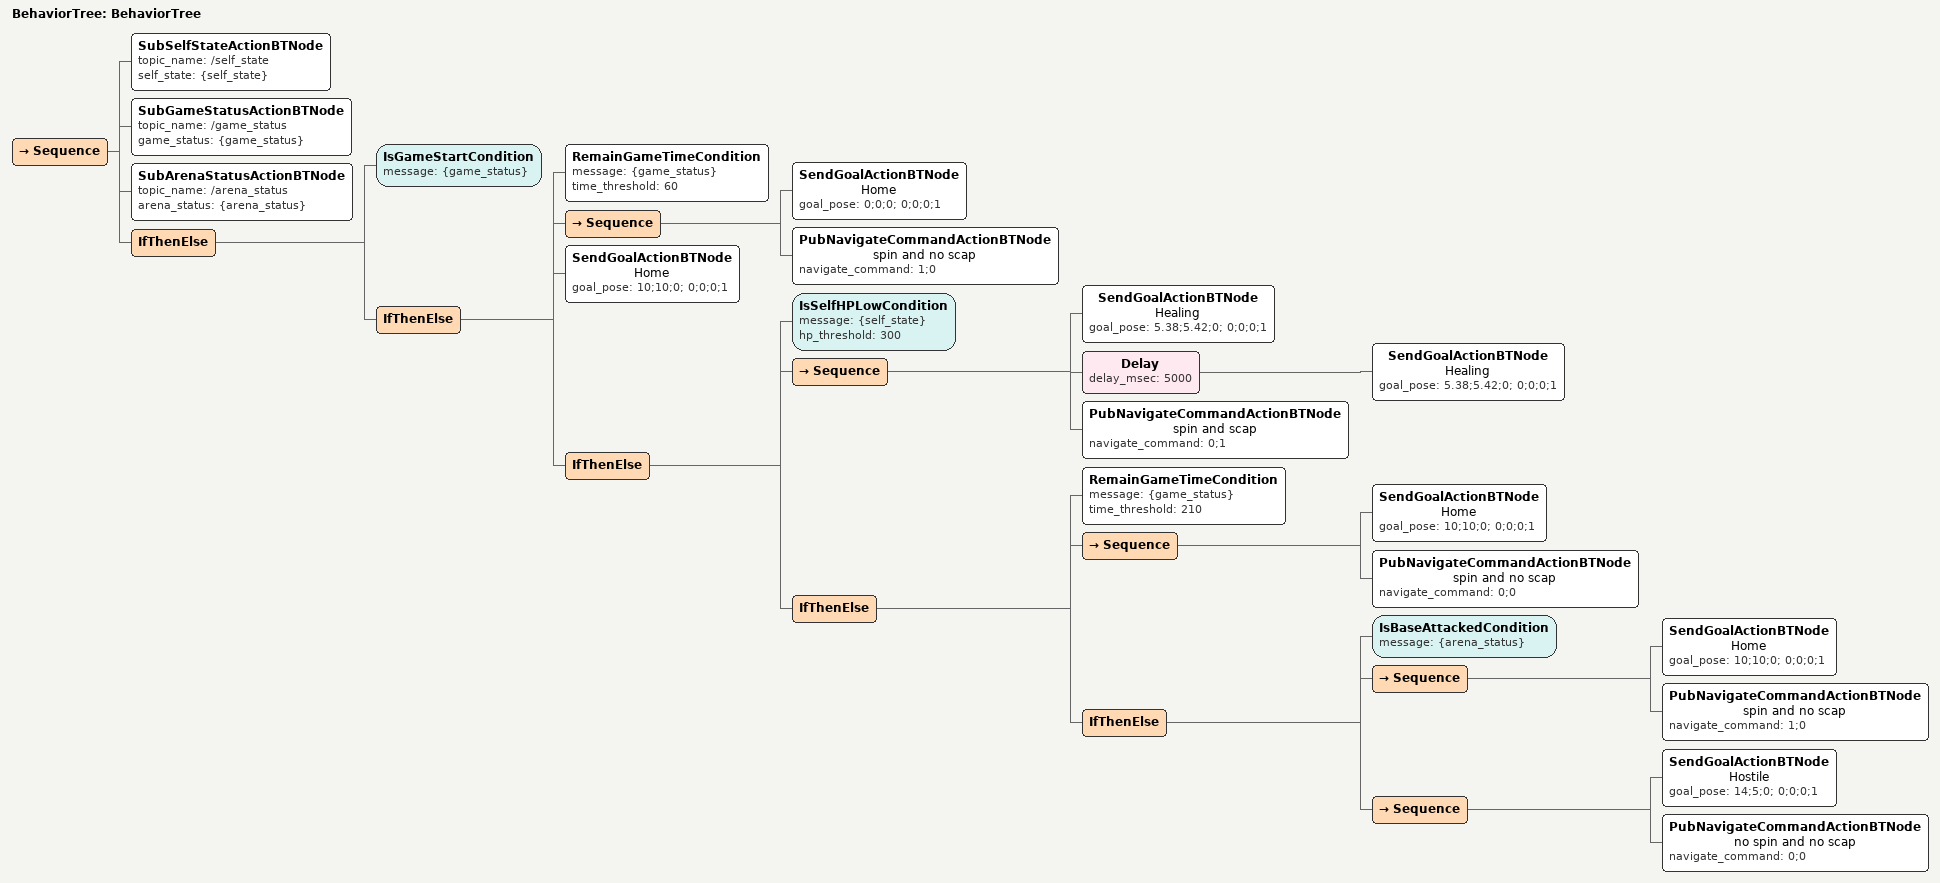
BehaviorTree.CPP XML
<?xml version="1.0" encoding="UTF-8"?>
<root BTCPP_format="4"
      main_tree_to_execute="BehaviorTree">
  <BehaviorTree ID="BehaviorTree">
    <Sequence>
      <SubSelfStateActionBTNode topic_name="/self_state"
                                self_state="{self_state}"/>
      <SubGameStatusActionBTNode topic_name="/game_status"
                                 game_status="{game_status}"/>
      <SubArenaStatusActionBTNode topic_name="/arena_status"
                                  arena_status="{arena_status}"/>
      <IfThenElse>
        <IsGameStartCondition message="{game_status}"/>
        <IfThenElse>
          <RemainGameTimeCondition message="{game_status}"
                                   time_threshold="60"/>
          <Sequence>
            <SendGoalActionBTNode name="Home"
                                  goal_pose="0;0;0; 0;0;0;1"/>
            <PubNavigateCommandActionBTNode name="spin and no scap"
                                            navigate_command="1;0"/>
          </Sequence>
          <SendGoalActionBTNode name="Home"
                                goal_pose="10;10;0; 0;0;0;1"/>
          <IfThenElse>
            <IsSelfHPLowCondition message="{self_state}"
                                  hp_threshold="300"/>
            <Sequence>
              <SendGoalActionBTNode name="Healing"
                                    goal_pose="5.38;5.42;0; 0;0;0;1"/>
              <Delay delay_msec="5000">
                <SendGoalActionBTNode name="Healing"
                                      goal_pose="5.38;5.42;0; 0;0;0;1"/>
              </Delay>
              <PubNavigateCommandActionBTNode name="spin and scap"
                                              navigate_command="0;1"/>
            </Sequence>
            <IfThenElse>
              <RemainGameTimeCondition message="{game_status}"
                                       time_threshold="210"/>
              <Sequence>
                <SendGoalActionBTNode name="Home"
                                      goal_pose="10;10;0; 0;0;0;1"/>
                <PubNavigateCommandActionBTNode name="spin and no scap"
                                                navigate_command="0;0"/>
              </Sequence>
              <IfThenElse>
                <IsBaseAttackedCondition message="{arena_status}"/>
                <Sequence>
                  <SendGoalActionBTNode name="Home"
                                        goal_pose="10;10;0; 0;0;0;1"/>
                  <PubNavigateCommandActionBTNode name="spin and no scap"
                                                  navigate_command="1;0"/>
                </Sequence>
                <Sequence>
                  <SendGoalActionBTNode name="Hostile"
                                        goal_pose="14;5;0; 0;0;0;1"/>
                  <PubNavigateCommandActionBTNode name="no spin and no scap"
                                                  navigate_command="0;0"/>
                </Sequence>
              </IfThenElse>
            </IfThenElse>
          </IfThenElse>
        </IfThenElse>
      </IfThenElse>
    </Sequence>
  </BehaviorTree>

</root>
